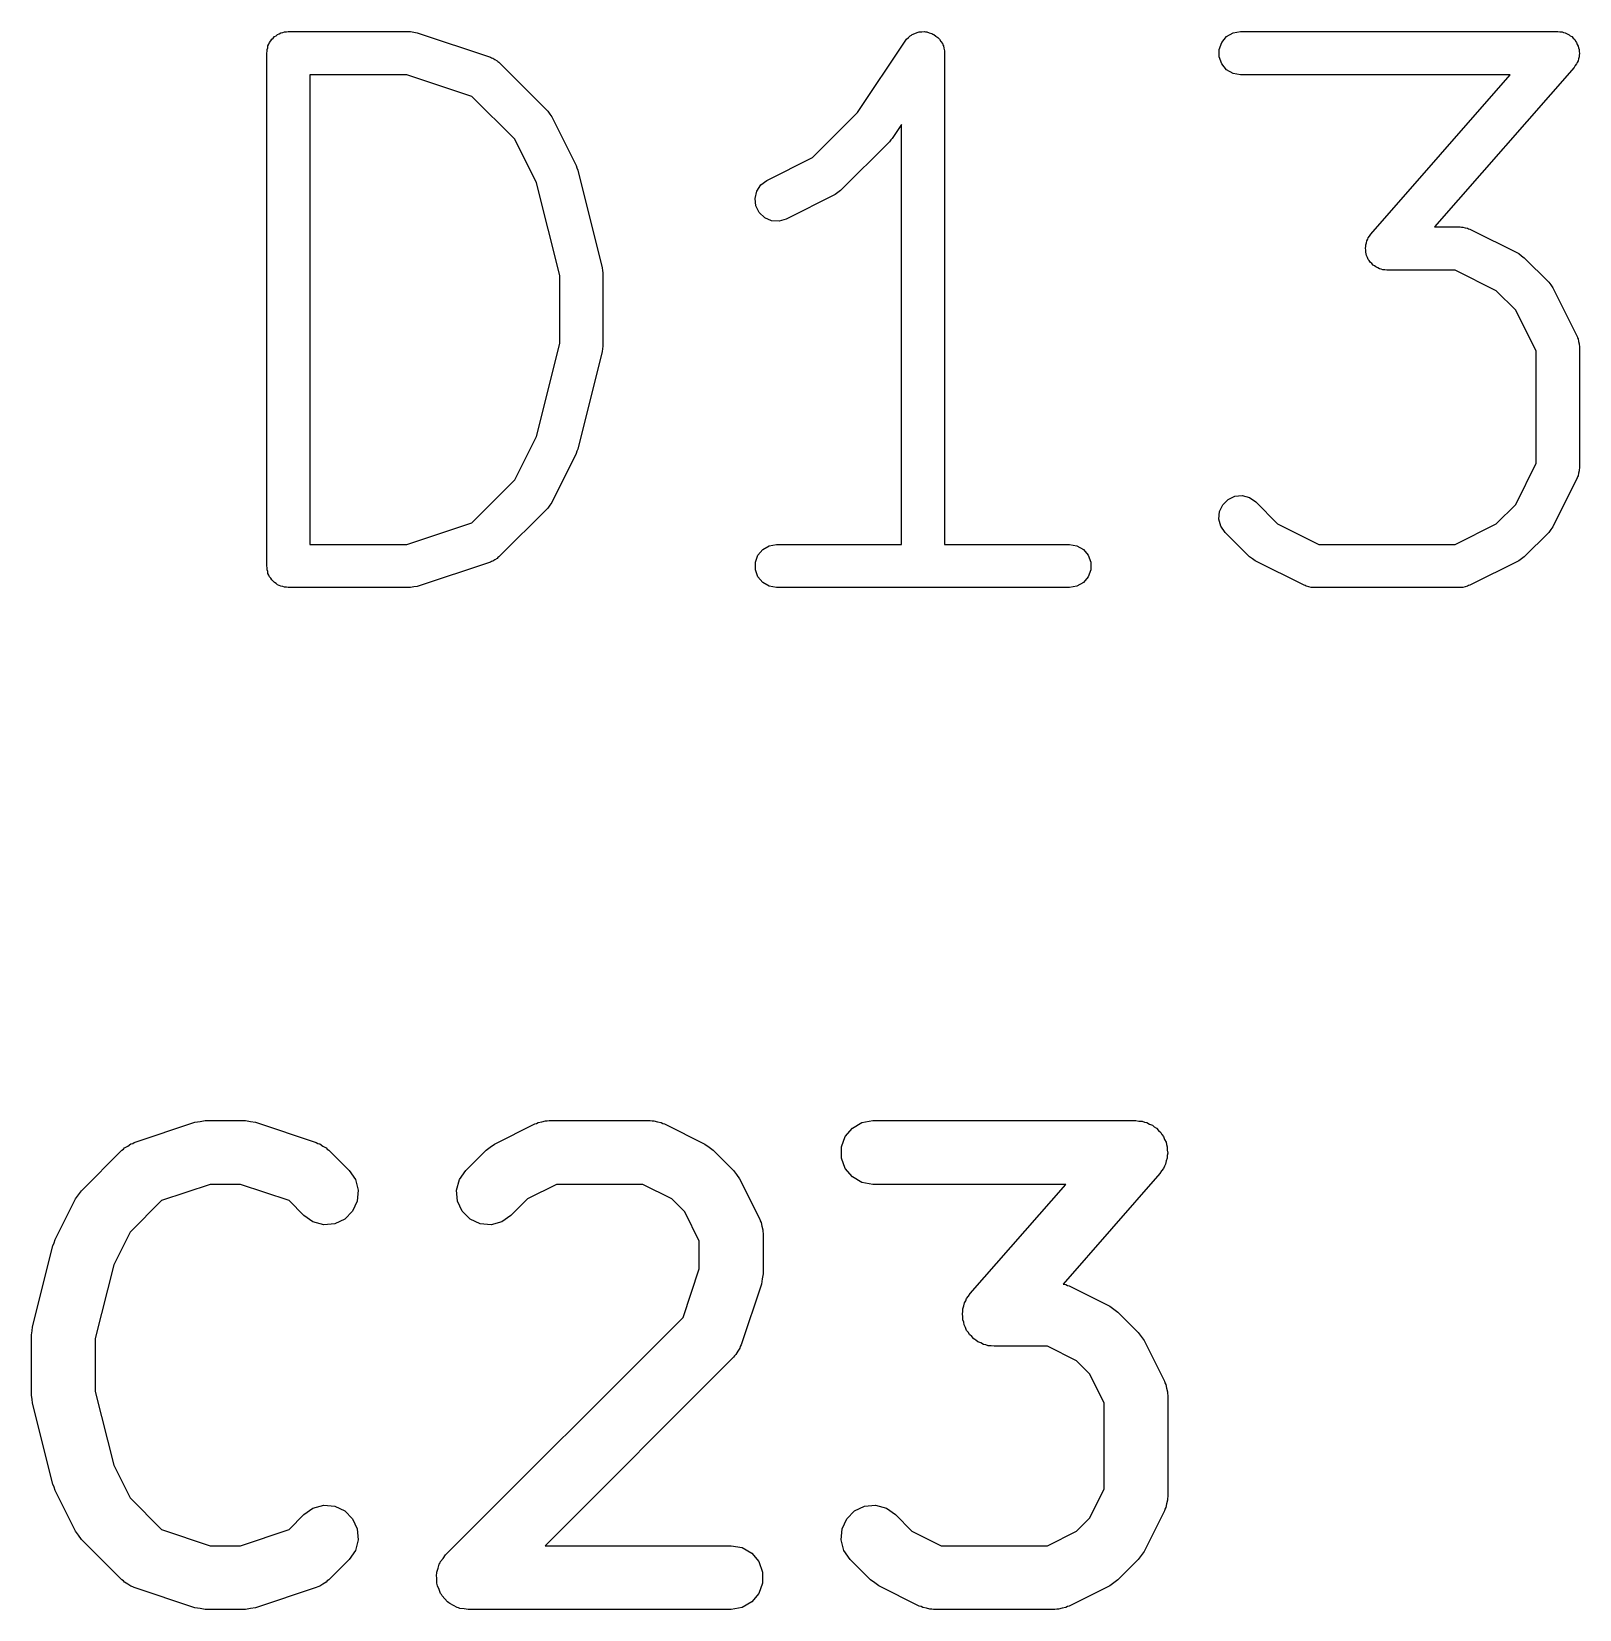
# Model space of a CAD drawing. Extents: x -2.2 to 75.9, y -81.1 to 9.2.
# Drawn here: x 37.413 to 41.056, y -71.127 to -67.415 of the extents above; entities that cross this region are included whole.
import ezdxf

# ---------------------------------------------------------------- set-up
doc = ezdxf.new("R2010")
doc.units = 0
doc.header["$MEASUREMENT"] = 0
doc.layers.add('BLACK', color=7, linetype='CONTINUOUS')

msp = doc.modelspace()

# ---------------------------------------------------------------- linework, layer by layer
at = {"layer": 'Black'}
for p, q in [((37.9688, -67.4531), (37.9695, -67.4487)), ((37.9695, -67.4487), (37.9717, -67.4448)), ((37.9717, -67.4448), (37.9733, -67.4406)), ((37.9733, -67.4406), (37.9761, -67.4372)), ((37.9761, -67.4372), (37.9783, -67.4334)), ((37.9783, -67.4334), (37.9818, -67.4305)), ((37.9818, -67.4305), (37.9846, -67.4271)), ((37.9846, -67.4271), (37.9885, -67.4249)), ((37.9885, -67.4249), (37.9919, -67.4221)), ((37.9919, -67.4221), (37.996, -67.4205)), ((37.996, -67.4205), (37.9999, -67.4183)), ((37.9999, -67.4183), (38.0043, -67.4175)), ((38.0043, -67.4175), (38.0084, -67.416)), ((38.0084, -67.416), (38.0129, -67.416)), ((38.0129, -67.416), (38.0173, -67.4152)), ((38.0173, -67.4152), (38.3045, -67.4152)), ((38.3045, -67.4152), (38.3125, -67.4167)), ((38.3125, -67.4167), (38.3206, -67.4179)), ((38.3206, -67.4179), (38.4929, -67.4753)), ((39.3566, -67.606), (39.4688, -67.4379)), ((39.4688, -67.4379), (39.4707, -67.4358)), ((39.4707, -67.4358), (39.4721, -67.4334)), ((39.4721, -67.4334), (39.4768, -67.4295)), ((39.4768, -67.4295), (39.4809, -67.4251)), ((39.4809, -67.4251), (39.4835, -67.4239)), ((39.4835, -67.4239), (39.4856, -67.4221)), ((39.4856, -67.4221), (39.4913, -67.42)), ((39.4913, -67.42), (39.4968, -67.4173)), ((39.4968, -67.4173), (39.4996, -67.417)), ((39.4996, -67.417), (39.5022, -67.416)), ((39.5022, -67.416), (39.5083, -67.416)), ((39.5083, -67.416), (39.5143, -67.4154)), ((39.5143, -67.4154), (39.517, -67.416)), ((39.517, -67.416), (39.5198, -67.416)), ((39.5198, -67.416), (39.5255, -67.4181)), ((39.5255, -67.4181), (39.5314, -67.4195)), ((39.5314, -67.4195), (39.5338, -67.4211)), ((39.5338, -67.4211), (39.5364, -67.4221)), ((39.5364, -67.4221), (39.5411, -67.426)), ((39.5411, -67.426), (39.5461, -67.4293)), ((39.5461, -67.4293), (39.5478, -67.4316)), ((39.5478, -67.4316), (39.5499, -67.4334)), ((39.5499, -67.4334), (39.553, -67.4386)), ((39.553, -67.4386), (39.5566, -67.4435)), ((39.5566, -67.4435), (39.5574, -67.4462)), ((39.5574, -67.4462), (39.5588, -67.4487)), ((39.5588, -67.4487), (39.5598, -67.4546)), ((40.2079, -67.4572), (40.2139, -67.4406)), ((40.2139, -67.4406), (40.2253, -67.4271)), ((40.2253, -67.4271), (40.2405, -67.4183)), ((40.2405, -67.4183), (40.2579, -67.4152)), ((40.2579, -67.4152), (41.0048, -67.4152)), ((41.0048, -67.4152), (41.0097, -67.4161)), ((41.0097, -67.4161), (41.0146, -67.4162)), ((41.0146, -67.4162), (41.0183, -67.4176)), ((41.0183, -67.4176), (41.0222, -67.4183)), ((41.0222, -67.4183), (41.0265, -67.4208)), ((41.0265, -67.4208), (41.0311, -67.4226)), ((41.0311, -67.4226), (41.034, -67.4252)), ((41.034, -67.4252), (41.0374, -67.4271)), ((41.0374, -67.4271), (41.0406, -67.4309)), ((41.0406, -67.4309), (41.0444, -67.4342)), ((41.0444, -67.4342), (41.0463, -67.4376)), ((41.0463, -67.4376), (41.0488, -67.4406)), ((41.0488, -67.4406), (41.0505, -67.4453)), ((41.0505, -67.4453), (41.0529, -67.4497)), ((41.0529, -67.4497), (41.0535, -67.4535)), ((37.9665, -67.466), (37.9672, -67.4617)), ((37.9665, -68.6725), (37.9665, -67.466)), ((37.9672, -67.4572), (37.9688, -67.4531)), ((37.9672, -67.4617), (37.9672, -67.4572)), ((38.4929, -67.4753), (38.4955, -67.4767)), ((38.4955, -67.4767), (38.4983, -67.4775)), ((38.4983, -67.4775), (38.5032, -67.4809)), ((38.5032, -67.4809), (38.5085, -67.4837)), ((38.5085, -67.4837), (38.5104, -67.4859)), ((38.5104, -67.4859), (38.5128, -67.4876)), ((38.5128, -67.4876), (38.6277, -67.6025)), ((39.5598, -67.4546), (39.5615, -67.4605)), ((39.5615, -67.4605), (39.5613, -67.4633)), ((39.5613, -67.4633), (39.5618, -67.466)), ((39.5618, -67.466), (39.5618, -68.6217)), ((40.2079, -67.4749), (40.2079, -67.4572)), ((40.2139, -67.4914), (40.2079, -67.4749)), ((41.0522, -67.4844), (41.0501, -67.4878)), ((41.0531, -67.4795), (41.0522, -67.4844)), ((41.0548, -67.4749), (41.0531, -67.4795)), ((41.0535, -67.4535), (41.0548, -67.4572)), ((41.0548, -67.4572), (41.0548, -67.4622)), ((41.0548, -67.4622), (41.0556, -67.4671)), ((41.0556, -67.4671), (41.0548, -67.4709)), ((41.0548, -67.4709), (41.0548, -67.4749)), ((38.0681, -67.5168), (38.0681, -68.6217)), ((38.2963, -67.5168), (38.0681, -67.5168)), ((38.4494, -67.5679), (38.2963, -67.5168)), ((40.2253, -67.505), (40.2139, -67.4914)), ((40.2405, -67.5138), (40.2253, -67.505)), ((40.2579, -67.5168), (40.2405, -67.5138)), ((40.8928, -67.5168), (40.2579, -67.5168)), ((40.5644, -67.8922), (40.8928, -67.5168)), ((41.043, -67.4995), (40.7146, -67.8749)), ((41.0456, -67.4953), (41.043, -67.4995)), ((41.0488, -67.4914), (41.0456, -67.4953)), ((41.0501, -67.4878), (41.0488, -67.4914)), ((38.55, -67.6685), (38.4494, -67.5679)), ((38.6277, -67.6025), (38.6324, -67.6092)), ((38.6324, -67.6092), (38.6372, -67.6157)), ((38.6372, -67.6157), (38.6947, -67.7306)), ((39.2511, -67.7116), (39.3566, -67.606)), ((39.4602, -67.6338), (39.4384, -67.6666)), ((39.4602, -68.6217), (39.4602, -67.6338)), ((38.6013, -67.771), (38.55, -67.6685)), ((39.4349, -67.6702), (39.432, -67.6743)), ((39.4384, -67.6666), (39.4349, -67.6702)), ((39.432, -67.6743), (39.3171, -67.7892)), ((38.6947, -67.7306), (38.6963, -67.7359)), ((38.6963, -67.7359), (38.6985, -67.741)), ((38.6985, -67.741), (38.756, -67.9708)), ((39.1436, -67.7653), (39.2511, -67.7116)), ((38.6559, -67.9894), (38.6013, -67.771)), ((39.1197, -67.7906), (39.1294, -67.7758)), ((39.1294, -67.7758), (39.1436, -67.7653)), ((39.1156, -67.8077), (39.1197, -67.7906)), ((39.1176, -67.8252), (39.1156, -67.8077)), ((39.3039, -67.7987), (39.189, -67.8562)), ((39.3105, -67.7939), (39.3039, -67.7987)), ((39.3171, -67.7892), (39.3105, -67.7939)), ((39.1255, -67.841), (39.1176, -67.8252)), ((39.1383, -67.8532), (39.1255, -67.841)), ((39.1545, -67.8602), (39.1383, -67.8532)), ((39.189, -67.8562), (39.1721, -67.8612)), ((39.1721, -67.8612), (39.1545, -67.8602)), ((40.5618, -67.8965), (40.5644, -67.8922)), ((40.7146, -67.8749), (40.775, -67.8749)), ((40.775, -67.8749), (40.7779, -67.8754)), ((40.7779, -67.8754), (40.7808, -67.8752)), ((40.7808, -67.8752), (40.7865, -67.8769)), ((40.7865, -67.8769), (40.7924, -67.8779)), ((40.7924, -67.8779), (40.7949, -67.8794)), ((40.7949, -67.8794), (40.7977, -67.8802)), ((40.7977, -67.8802), (40.9126, -67.9377)), ((40.5518, -67.9246), (40.5526, -67.9208)), ((40.5526, -67.9295), (40.5518, -67.9246)), ((40.5526, -67.9168), (40.5543, -67.9122)), ((40.5526, -67.9208), (40.5526, -67.9168)), ((40.5526, -67.9345), (40.5526, -67.9295)), ((40.5543, -67.9122), (40.5553, -67.9073)), ((40.5553, -67.9073), (40.5573, -67.904)), ((40.5573, -67.904), (40.5586, -67.9003)), ((40.5586, -67.9003), (40.5618, -67.8965)), ((40.5539, -67.9382), (40.5526, -67.9345)), ((40.5545, -67.942), (40.5539, -67.9382)), ((40.5569, -67.9464), (40.5545, -67.942)), ((40.5586, -67.9511), (40.5569, -67.9464)), ((40.5611, -67.9541), (40.5586, -67.9511)), ((40.563, -67.9575), (40.5611, -67.9541)), ((40.5668, -67.9608), (40.563, -67.9575)), ((40.57, -67.9646), (40.5668, -67.9608)), ((40.5734, -67.9665), (40.57, -67.9646)), ((40.5763, -67.9691), (40.5734, -67.9665)), ((40.5809, -67.9709), (40.5763, -67.9691)), ((40.9126, -67.9377), (40.9191, -67.9425)), ((40.9191, -67.9425), (40.9258, -67.9472)), ((40.9258, -67.9472), (40.9833, -68.0046)), ((38.6559, -68.1492), (38.6559, -67.9894)), ((38.756, -67.9708), (38.7564, -67.977)), ((38.7564, -67.977), (38.7575, -67.9831)), ((38.7575, -67.9831), (38.7575, -68.1555)), ((40.5852, -67.9734), (40.5809, -67.9709)), ((40.5891, -67.9741), (40.5852, -67.9734)), ((40.5928, -67.9755), (40.5891, -67.9741)), ((40.5977, -67.9756), (40.5928, -67.9755)), ((40.6026, -67.9765), (40.5977, -67.9756)), ((40.763, -67.9765), (40.6026, -67.9765)), ((40.8598, -68.0249), (40.763, -67.9765)), ((40.9833, -68.0046), (40.9879, -68.0113)), ((40.9056, -68.0707), (40.8598, -68.0249)), ((40.9879, -68.0113), (40.9928, -68.0179)), ((40.9928, -68.0179), (41.0502, -68.1328)), ((40.954, -68.1675), (40.9056, -68.0707)), ((38.6013, -68.3676), (38.6559, -68.1492)), ((38.7575, -68.1555), (38.7564, -68.1616)), ((41.0502, -68.1328), (41.0511, -68.1356)), ((41.0511, -68.1356), (41.0525, -68.1381)), ((41.0525, -68.1381), (41.0536, -68.144)), ((41.0536, -68.144), (41.0553, -68.1497)), ((41.0553, -68.1497), (41.0551, -68.1526)), ((41.0551, -68.1526), (41.0556, -68.1555)), ((41.0556, -68.1555), (41.0556, -68.4427)), ((38.756, -68.1678), (38.6985, -68.3976)), ((38.7564, -68.1616), (38.756, -68.1678)), ((40.954, -68.4307), (40.954, -68.1675)), ((38.55, -68.4701), (38.6013, -68.3676)), ((38.6947, -68.408), (38.6372, -68.5229)), ((38.6963, -68.4027), (38.6947, -68.408)), ((38.6985, -68.3976), (38.6963, -68.4027)), ((40.9056, -68.5276), (40.954, -68.4307)), ((41.0553, -68.4485), (41.0536, -68.4543)), ((41.0556, -68.4427), (41.0551, -68.4456)), ((41.0551, -68.4456), (41.0553, -68.4485)), ((38.4494, -68.5707), (38.55, -68.4701)), ((41.0502, -68.4655), (40.9928, -68.5804)), ((41.0511, -68.4626), (41.0502, -68.4655)), ((41.0525, -68.4601), (41.0511, -68.4626)), ((41.0536, -68.4543), (41.0525, -68.4601)), ((38.6372, -68.5229), (38.6324, -68.5294)), ((40.2163, -68.5285), (40.2288, -68.516)), ((40.2288, -68.516), (40.2448, -68.5086)), ((40.2448, -68.5086), (40.2623, -68.507)), ((40.2623, -68.507), (40.2794, -68.5116)), ((40.2794, -68.5116), (40.2938, -68.5217)), ((40.2938, -68.5217), (40.3454, -68.5733)), ((38.6277, -68.5361), (38.5128, -68.651)), ((38.6324, -68.5294), (38.6277, -68.5361)), ((40.2073, -68.5621), (40.2088, -68.5445)), ((40.2119, -68.5791), (40.2073, -68.5621)), ((40.2088, -68.5445), (40.2163, -68.5285)), ((40.8598, -68.5733), (40.9056, -68.5276)), ((38.2963, -68.6217), (38.4494, -68.5707)), ((40.222, -68.5936), (40.2119, -68.5791)), ((40.2794, -68.651), (40.222, -68.5936)), ((40.3454, -68.5733), (40.4423, -68.6217)), ((40.763, -68.6217), (40.8598, -68.5733)), ((40.9833, -68.5936), (40.9258, -68.651)), ((40.9879, -68.5869), (40.9833, -68.5936)), ((40.9928, -68.5804), (40.9879, -68.5869)), ((38.0681, -68.6217), (38.2963, -68.6217)), ((39.1223, -68.6471), (39.1337, -68.6336)), ((39.1337, -68.6336), (39.1489, -68.6248)), ((39.1489, -68.6248), (39.1663, -68.6217)), ((39.1663, -68.6217), (39.4602, -68.6217)), ((39.5618, -68.6217), (39.8557, -68.6217)), ((39.8557, -68.6217), (39.8731, -68.6248)), ((39.8731, -68.6248), (39.8884, -68.6336)), ((39.8884, -68.6336), (39.8997, -68.6471)), ((40.4423, -68.6217), (40.763, -68.6217)), ((37.9672, -68.6769), (37.9665, -68.6725)), ((38.4929, -68.6633), (38.3206, -68.7207)), ((38.4955, -68.6619), (38.4929, -68.6633)), ((38.4983, -68.6611), (38.4955, -68.6619)), ((38.5032, -68.6577), (38.4983, -68.6611)), ((38.5085, -68.6549), (38.5032, -68.6577)), ((38.5104, -68.6527), (38.5085, -68.6549)), ((38.5128, -68.651), (38.5104, -68.6527)), ((39.1163, -68.6637), (39.1223, -68.6471)), ((39.1163, -68.6814), (39.1163, -68.6637)), ((39.8997, -68.6471), (39.9058, -68.6637)), ((39.9058, -68.6637), (39.9058, -68.6814)), ((40.2861, -68.6557), (40.2794, -68.651)), ((40.2926, -68.6605), (40.2861, -68.6557)), ((40.4075, -68.718), (40.2926, -68.6605)), ((40.9126, -68.6605), (40.7977, -68.718)), ((40.9191, -68.6557), (40.9126, -68.6605)), ((40.9258, -68.651), (40.9191, -68.6557)), ((37.9672, -68.6814), (37.9672, -68.6769)), ((37.9688, -68.6855), (37.9672, -68.6814)), ((37.9695, -68.6899), (37.9688, -68.6855)), ((37.9717, -68.6938), (37.9695, -68.6899)), ((37.9733, -68.6979), (37.9717, -68.6938)), ((37.9761, -68.7014), (37.9733, -68.6979)), ((37.9783, -68.7052), (37.9761, -68.7014)), ((37.9818, -68.7081), (37.9783, -68.7052)), ((37.9846, -68.7115), (37.9818, -68.7081)), ((37.9885, -68.7137), (37.9846, -68.7115)), ((39.1223, -68.6979), (39.1163, -68.6814)), ((39.1337, -68.7115), (39.1223, -68.6979)), ((39.1489, -68.7203), (39.1337, -68.7115)), ((39.8884, -68.7115), (39.8731, -68.7203)), ((39.8997, -68.6979), (39.8884, -68.7115)), ((39.9058, -68.6814), (39.8997, -68.6979)), ((37.9919, -68.7165), (37.9885, -68.7137)), ((37.996, -68.7181), (37.9919, -68.7165)), ((37.9999, -68.7203), (37.996, -68.7181)), ((38.0043, -68.7211), (37.9999, -68.7203)), ((38.0084, -68.7226), (38.0043, -68.7211)), ((38.0129, -68.7226), (38.0084, -68.7226)), ((38.0173, -68.7233), (38.0129, -68.7226)), ((38.3045, -68.7233), (38.0173, -68.7233)), ((38.3125, -68.7219), (38.3045, -68.7233)), ((38.3206, -68.7207), (38.3125, -68.7219)), ((39.1663, -68.7233), (39.1489, -68.7203)), ((39.8557, -68.7233), (39.1663, -68.7233)), ((39.8731, -68.7203), (39.8557, -68.7233)), ((40.4104, -68.7188), (40.4075, -68.718)), ((40.4129, -68.7203), (40.4104, -68.7188)), ((40.4187, -68.7213), (40.4129, -68.7203)), ((40.4245, -68.723), (40.4187, -68.7213)), ((40.4274, -68.7228), (40.4245, -68.723)), ((40.4303, -68.7233), (40.4274, -68.7228)), ((40.775, -68.7233), (40.4303, -68.7233)), ((40.7779, -68.7228), (40.775, -68.7233)), ((40.7808, -68.723), (40.7779, -68.7228)), ((40.7865, -68.7213), (40.7808, -68.723)), ((40.7924, -68.7203), (40.7865, -68.7213)), ((40.7949, -68.7188), (40.7924, -68.7203)), ((40.7977, -68.718), (40.7949, -68.7188)), ((37.6549, -70.0288), (37.7977, -69.9812)), ((37.7977, -69.9812), (37.8096, -69.9795)), ((37.8096, -69.9795), (37.8214, -69.9774)), ((37.8214, -69.9774), (37.9167, -69.9774)), ((37.9167, -69.9774), (37.9285, -69.9795)), ((37.9285, -69.9795), (37.9404, -69.9812)), ((37.9404, -69.9812), (38.0832, -70.0288)), ((38.5022, -70.0329), (38.5974, -69.9853)), ((38.5974, -69.9853), (38.6016, -69.9841)), ((38.6016, -69.9841), (38.6053, -69.9819)), ((38.6053, -69.9819), (38.614, -69.9804)), ((38.614, -69.9804), (38.6224, -69.9779)), ((38.6224, -69.9779), (38.6267, -69.9781)), ((38.6267, -69.9781), (38.631, -69.9774)), ((38.631, -69.9774), (38.869, -69.9774)), ((38.869, -69.9774), (38.8733, -69.9781)), ((38.8733, -69.9781), (38.8776, -69.9779)), ((38.8776, -69.9779), (38.886, -69.9804)), ((38.886, -69.9804), (38.8947, -69.9819)), ((38.8947, -69.9819), (38.8984, -69.9841)), ((38.8984, -69.9841), (38.9026, -69.9853)), ((38.9026, -69.9853), (38.9978, -70.0329)), ((39.3279, -70.0149), (39.3446, -69.9949)), ((39.3446, -69.9949), (39.3672, -69.9819)), ((39.3672, -69.9819), (39.3929, -69.9774)), ((39.3929, -69.9774), (40.0119, -69.9774)), ((40.0119, -69.9774), (40.0191, -69.9787)), ((40.0191, -69.9787), (40.0265, -69.9788)), ((40.0265, -69.9788), (40.0319, -69.9809)), ((40.0319, -69.9809), (40.0376, -69.9819)), ((40.0376, -69.9819), (40.0439, -69.9856)), ((40.0439, -69.9856), (40.0507, -69.9882)), ((40.0507, -69.9882), (40.0551, -69.992)), ((40.0551, -69.992), (40.0601, -69.9949)), ((40.0601, -69.9949), (40.0648, -70.0005)), ((40.0648, -70.0005), (40.0703, -70.0054)), ((40.0703, -70.0054), (40.0731, -70.0104)), ((40.0731, -70.0104), (40.0769, -70.0149)), ((37.5303, -70.1422), (37.6255, -70.047)), ((37.6255, -70.047), (37.6291, -70.0445)), ((37.6291, -70.0445), (37.6319, -70.0413)), ((37.6319, -70.0413), (37.6397, -70.0371)), ((37.6397, -70.0371), (37.6469, -70.032)), ((37.6469, -70.032), (37.6511, -70.0309)), ((37.6511, -70.0309), (37.6549, -70.0288)), ((38.0832, -70.0288), (38.087, -70.0309)), ((38.087, -70.0309), (38.0912, -70.032)), ((38.0912, -70.032), (38.0984, -70.0371)), ((38.0984, -70.0371), (38.1061, -70.0413)), ((38.1061, -70.0413), (38.109, -70.0445)), ((38.109, -70.0445), (38.1126, -70.047)), ((38.1126, -70.047), (38.1602, -70.0946)), ((38.4351, -70.0946), (38.4827, -70.047)), ((38.4827, -70.047), (38.4925, -70.0401)), ((38.4925, -70.0401), (38.5022, -70.0329)), ((38.9978, -70.0329), (39.0075, -70.0401)), ((39.0075, -70.0401), (39.0173, -70.047)), ((39.0173, -70.047), (39.0649, -70.0946)), ((39.319, -70.0394), (39.3279, -70.0149)), ((39.319, -70.0654), (39.319, -70.0394)), ((40.0769, -70.0149), (40.0794, -70.0218)), ((40.0794, -70.0218), (40.0829, -70.0282)), ((40.0829, -70.0282), (40.0838, -70.0339)), ((40.0838, -70.0339), (40.0858, -70.0394)), ((40.0858, -70.0394), (40.0858, -70.0467)), ((40.0858, -70.0467), (40.0869, -70.0539)), ((39.3279, -70.0899), (39.319, -70.0654)), ((40.0788, -70.0844), (40.0769, -70.0899)), ((40.0818, -70.0795), (40.0788, -70.0844)), ((40.0833, -70.0723), (40.0818, -70.0795)), ((40.0858, -70.0654), (40.0833, -70.0723)), ((40.0869, -70.0539), (40.0858, -70.0596)), ((40.0858, -70.0596), (40.0858, -70.0654)), ((38.1602, -70.0946), (38.1751, -70.1159)), ((38.1751, -70.1159), (38.1819, -70.1411)), ((38.4134, -70.1411), (38.4201, -70.1159)), ((38.4201, -70.1159), (38.4351, -70.0946)), ((39.0649, -70.0946), (39.0718, -70.1044)), ((39.0718, -70.1044), (39.079, -70.1141)), ((39.079, -70.1141), (39.1266, -70.2093)), ((39.3446, -70.1098), (39.3279, -70.0899)), ((39.3672, -70.1229), (39.3446, -70.1098)), ((39.3929, -70.1274), (39.3672, -70.1229)), ((40.0683, -70.1018), (39.8409, -70.3618)), ((40.0721, -70.0955), (40.0683, -70.1018)), ((40.0769, -70.0899), (40.0721, -70.0955)), ((37.5163, -70.1617), (37.5234, -70.152)), ((37.5234, -70.152), (37.5303, -70.1422)), ((37.8336, -70.1274), (37.7191, -70.1656)), ((37.9045, -70.1274), (37.8336, -70.1274)), ((38.019, -70.1656), (37.9045, -70.1274)), ((38.1819, -70.1411), (38.1796, -70.167)), ((38.4156, -70.167), (38.4134, -70.1411)), ((38.6487, -70.1274), (38.5801, -70.1616)), ((38.8513, -70.1274), (38.6487, -70.1274)), ((38.9199, -70.1616), (38.8513, -70.1274)), ((39.8466, -70.1274), (39.3929, -70.1274)), ((39.6221, -70.3839), (39.8466, -70.1274)), ((37.4686, -70.2569), (37.5163, -70.1617)), ((37.7191, -70.1656), (37.645, -70.2397)), ((38.0541, -70.2007), (38.019, -70.1656)), ((38.1686, -70.1906), (38.1502, -70.2091)), ((38.1796, -70.167), (38.1686, -70.1906)), ((38.4267, -70.1906), (38.4156, -70.167)), ((38.4451, -70.2091), (38.4267, -70.1906)), ((38.5801, -70.1616), (38.5411, -70.2007)), ((38.9503, -70.192), (38.9199, -70.1616)), ((38.9845, -70.2606), (38.9503, -70.192)), ((38.0754, -70.2156), (38.0541, -70.2007)), ((38.1006, -70.2223), (38.0754, -70.2156)), ((38.1266, -70.2201), (38.1006, -70.2223)), ((38.1502, -70.2091), (38.1266, -70.2201)), ((38.4687, -70.2201), (38.4451, -70.2091)), ((38.4946, -70.2223), (38.4687, -70.2201)), ((38.5198, -70.2156), (38.4946, -70.2223)), ((38.5411, -70.2007), (38.5198, -70.2156)), ((39.1266, -70.2093), (39.1278, -70.2135)), ((39.1278, -70.2135), (39.13, -70.2172)), ((39.13, -70.2172), (39.1315, -70.2259)), ((39.1315, -70.2259), (39.134, -70.2343)), ((39.134, -70.2343), (39.1338, -70.2386)), ((37.463, -70.2723), (37.4663, -70.2648)), ((37.4663, -70.2648), (37.4686, -70.2569)), ((37.645, -70.2397), (37.6065, -70.3167)), ((38.9845, -70.3259), (38.9845, -70.2606)), ((39.1338, -70.2386), (39.1345, -70.2429)), ((39.1345, -70.2429), (39.1345, -70.3381)), ((37.4153, -70.4628), (37.463, -70.2723)), ((37.6065, -70.3167), (37.5631, -70.4902)), ((38.9464, -70.4404), (38.9845, -70.3259)), ((39.1345, -70.3381), (39.1324, -70.3499)), ((39.1307, -70.3618), (39.0831, -70.5047)), ((39.1324, -70.3499), (39.1307, -70.3618)), ((39.8409, -70.3618), (39.8471, -70.3629)), ((39.8471, -70.3629), (39.8508, -70.365)), ((39.8508, -70.365), (39.855, -70.3663)), ((39.855, -70.3663), (39.9502, -70.4139)), ((39.6047, -70.4203), (39.6072, -70.4134)), ((39.6047, -70.4261), (39.6047, -70.4203)), ((39.6072, -70.4134), (39.6086, -70.4062)), ((39.6086, -70.4062), (39.6116, -70.4013)), ((39.6116, -70.4013), (39.6136, -70.3958)), ((39.6136, -70.3958), (39.6183, -70.3902)), ((39.6183, -70.3902), (39.6221, -70.3839)), ((39.9502, -70.4139), (39.9599, -70.421)), ((38.3874, -70.9993), (38.9464, -70.4404)), ((39.6036, -70.4318), (39.6047, -70.4261)), ((39.6047, -70.439), (39.6036, -70.4318)), ((39.6047, -70.4464), (39.6047, -70.439)), ((39.6067, -70.4518), (39.6047, -70.4464)), ((39.6076, -70.4575), (39.6067, -70.4518)), ((39.6111, -70.4639), (39.6076, -70.4575)), ((39.9599, -70.421), (39.9697, -70.4279)), ((39.9697, -70.4279), (40.0173, -70.4755)), ((37.4131, -70.481), (37.4147, -70.4719)), ((37.4131, -70.6238), (37.4131, -70.481)), ((37.4147, -70.4719), (37.4153, -70.4628)), ((37.5631, -70.4902), (37.5631, -70.6146)), ((39.6136, -70.4708), (39.6111, -70.4639)), ((39.6173, -70.4753), (39.6136, -70.4708)), ((39.6201, -70.4803), (39.6173, -70.4753)), ((39.6257, -70.4852), (39.6201, -70.4803)), ((39.6304, -70.4908), (39.6257, -70.4852)), ((39.6354, -70.4937), (39.6304, -70.4908)), ((39.6397, -70.4975), (39.6354, -70.4937)), ((40.0173, -70.4755), (40.0242, -70.4854)), ((40.0242, -70.4854), (40.0314, -70.495)), ((39.0674, -70.5304), (39.0649, -70.534)), ((39.0707, -70.5276), (39.0674, -70.5304)), ((39.0748, -70.5199), (39.0707, -70.5276)), ((39.0799, -70.5126), (39.0748, -70.5199)), ((39.081, -70.5085), (39.0799, -70.5126)), ((39.0831, -70.5047), (39.081, -70.5085)), ((39.6466, -70.5001), (39.6397, -70.4975)), ((39.6529, -70.5038), (39.6466, -70.5001)), ((39.6586, -70.5048), (39.6529, -70.5038)), ((39.664, -70.5069), (39.6586, -70.5048)), ((39.6713, -70.5071), (39.664, -70.5069)), ((39.6786, -70.5083), (39.6713, -70.5071)), ((39.8037, -70.5083), (39.6786, -70.5083)), ((39.8722, -70.5426), (39.8037, -70.5083)), ((40.0314, -70.495), (40.079, -70.5903)), ((39.0649, -70.534), (38.6215, -70.9774)), ((39.9026, -70.573), (39.8722, -70.5426)), ((39.9369, -70.6415), (39.9026, -70.573)), ((40.079, -70.5903), (40.0802, -70.5944)), ((40.0802, -70.5944), (40.0824, -70.5982)), ((40.0824, -70.5982), (40.0839, -70.6068)), ((37.4147, -70.6328), (37.4131, -70.6238)), ((37.4153, -70.642), (37.4147, -70.6328)), ((37.463, -70.8325), (37.4153, -70.642)), ((37.5631, -70.6146), (37.6065, -70.7881)), ((39.9369, -70.8442), (39.9369, -70.6415)), ((40.0839, -70.6068), (40.0864, -70.6152)), ((40.0864, -70.6152), (40.0862, -70.6196)), ((40.0862, -70.6196), (40.0869, -70.6238)), ((40.0869, -70.6238), (40.0869, -70.8619)), ((37.6065, -70.7881), (37.645, -70.8651)), ((37.4663, -70.84), (37.463, -70.8325)), ((37.4686, -70.8478), (37.4663, -70.84)), ((37.5163, -70.9431), (37.4686, -70.8478)), ((37.645, -70.8651), (37.7191, -70.9392)), ((39.9026, -70.9127), (39.9369, -70.8442)), ((40.0869, -70.8619), (40.0862, -70.8662)), ((38.0541, -70.9041), (38.0754, -70.8892)), ((38.0754, -70.8892), (38.1006, -70.8824)), ((38.1006, -70.8824), (38.1266, -70.8847)), ((38.1266, -70.8847), (38.1502, -70.8957)), ((38.1502, -70.8957), (38.1686, -70.9141)), ((39.3314, -70.9141), (39.3498, -70.8957)), ((39.3498, -70.8957), (39.3734, -70.8847)), ((39.3734, -70.8847), (39.3994, -70.8824)), ((39.3994, -70.8824), (39.4246, -70.8892)), ((39.4246, -70.8892), (39.4459, -70.9041)), ((40.079, -70.8954), (40.0314, -70.9907)), ((40.0802, -70.8913), (40.079, -70.8954)), ((40.0824, -70.8876), (40.0802, -70.8913)), ((40.0839, -70.8789), (40.0824, -70.8876)), ((40.0864, -70.8705), (40.0839, -70.8789)), ((40.0862, -70.8662), (40.0864, -70.8705)), ((37.7191, -70.9392), (37.8336, -70.9774)), ((37.9045, -70.9774), (38.019, -70.9392)), ((38.019, -70.9392), (38.0541, -70.9041)), ((38.1686, -70.9141), (38.1796, -70.9377)), ((38.1796, -70.9377), (38.1819, -70.9637)), ((39.3181, -70.9637), (39.3204, -70.9377)), ((39.3204, -70.9377), (39.3314, -70.9141)), ((39.4459, -70.9041), (39.4849, -70.9431)), ((39.8722, -70.9431), (39.9026, -70.9127)), ((37.5234, -70.9527), (37.5163, -70.9431)), ((37.5303, -70.9626), (37.5234, -70.9527)), ((37.6255, -71.0578), (37.5303, -70.9626)), ((38.1819, -70.9637), (38.1751, -70.9888)), ((39.3249, -70.9888), (39.3181, -70.9637)), ((39.4849, -70.9431), (39.5534, -70.9774)), ((39.8037, -70.9774), (39.8722, -70.9431)), ((37.8336, -70.9774), (37.9045, -70.9774)), ((38.1602, -71.0102), (38.1126, -71.0578)), ((38.1751, -70.9888), (38.1602, -71.0102)), ((38.3755, -71.0149), (38.3818, -71.0074)), ((38.3818, -71.0074), (38.3874, -70.9993)), ((38.6215, -70.9774), (39.0595, -70.9774)), ((39.0595, -70.9774), (39.0852, -70.9819)), ((39.0852, -70.9819), (39.1077, -70.9949)), ((39.1077, -70.9949), (39.1245, -71.0149)), ((39.3398, -71.0102), (39.3249, -70.9888)), ((39.3874, -71.0578), (39.3398, -71.0102)), ((39.5534, -70.9774), (39.8037, -70.9774)), ((40.0173, -71.0102), (39.9697, -71.0578)), ((40.0242, -71.0003), (40.0173, -71.0102)), ((40.0314, -70.9907), (40.0242, -71.0003)), ((38.3658, -71.0458), (38.3666, -71.0427)), ((38.3666, -71.0556), (38.3658, -71.0458)), ((38.3666, -71.0394), (38.37, -71.0301)), ((38.3666, -71.0427), (38.3666, -71.0394)), ((38.37, -71.0301), (38.3725, -71.0207)), ((38.3725, -71.0207), (38.3744, -71.018)), ((38.3744, -71.018), (38.3755, -71.0149)), ((39.1245, -71.0149), (39.1334, -71.0394)), ((39.1334, -71.0394), (39.1334, -71.0654)), ((37.6291, -71.0603), (37.6255, -71.0578)), ((37.6319, -71.0635), (37.6291, -71.0603)), ((37.6397, -71.0677), (37.6319, -71.0635)), ((37.6469, -71.0727), (37.6397, -71.0677)), ((37.6511, -71.0739), (37.6469, -71.0727)), ((37.6549, -71.0759), (37.6511, -71.0739)), ((37.7977, -71.1235), (37.6549, -71.0759)), ((38.0832, -71.0759), (37.9404, -71.1235)), ((38.087, -71.0739), (38.0832, -71.0759)), ((38.0912, -71.0727), (38.087, -71.0739)), ((38.0984, -71.0677), (38.0912, -71.0727)), ((38.1061, -71.0635), (38.0984, -71.0677)), ((38.109, -71.0603), (38.1061, -71.0635)), ((38.1126, -71.0578), (38.109, -71.0603)), ((38.3666, -71.0654), (38.3666, -71.0556)), ((38.3677, -71.0685), (38.3666, -71.0654)), ((38.368, -71.0718), (38.3677, -71.0685)), ((38.3722, -71.0807), (38.368, -71.0718)), ((38.3755, -71.0899), (38.3722, -71.0807)), ((39.1334, -71.0654), (39.1245, -71.0899)), ((39.3973, -71.0647), (39.3874, -71.0578)), ((39.4069, -71.0718), (39.3973, -71.0647)), ((39.5022, -71.1195), (39.4069, -71.0718)), ((39.9502, -71.0718), (39.855, -71.1195)), ((39.9599, -71.0647), (39.9502, -71.0718)), ((39.9697, -71.0578), (39.9599, -71.0647)), ((37.8096, -71.1253), (37.7977, -71.1235)), ((37.8214, -71.1274), (37.8096, -71.1253)), ((37.9285, -71.1253), (37.9167, -71.1274)), ((37.9404, -71.1235), (37.9285, -71.1253)), ((38.3776, -71.0924), (38.3755, -71.0899)), ((38.379, -71.0954), (38.3776, -71.0924)), ((38.386, -71.1023), (38.379, -71.0954)), ((38.3923, -71.1098), (38.386, -71.1023)), ((38.3951, -71.1115), (38.3923, -71.1098)), ((38.3975, -71.1138), (38.3951, -71.1115)), ((38.4063, -71.118), (38.3975, -71.1138)), ((38.4148, -71.1229), (38.4063, -71.118)), ((38.4181, -71.1234), (38.4148, -71.1229)), ((38.4211, -71.1248), (38.4181, -71.1234)), ((38.4308, -71.1257), (38.4211, -71.1248)), ((38.4405, -71.1274), (38.4308, -71.1257)), ((39.0852, -71.1229), (39.0595, -71.1274)), ((39.1077, -71.1098), (39.0852, -71.1229)), ((39.1245, -71.0899), (39.1077, -71.1098)), ((39.5063, -71.1207), (39.5022, -71.1195)), ((39.5101, -71.1229), (39.5063, -71.1207)), ((39.5187, -71.1244), (39.5101, -71.1229)), ((39.5271, -71.1269), (39.5187, -71.1244)), ((39.8384, -71.1244), (39.83, -71.1269)), ((39.8471, -71.1229), (39.8384, -71.1244)), ((39.8508, -71.1207), (39.8471, -71.1229)), ((39.855, -71.1195), (39.8508, -71.1207)), ((37.9167, -71.1274), (37.8214, -71.1274)), ((39.0595, -71.1274), (38.4405, -71.1274)), ((39.5315, -71.1266), (39.5271, -71.1269)), ((39.5357, -71.1274), (39.5315, -71.1266)), ((39.8214, -71.1274), (39.5357, -71.1274)), ((39.8257, -71.1266), (39.8214, -71.1274)), ((39.83, -71.1269), (39.8257, -71.1266))]:
    msp.add_line(p, q, dxfattribs=at)

doc.saveas('drawing.dxf')
